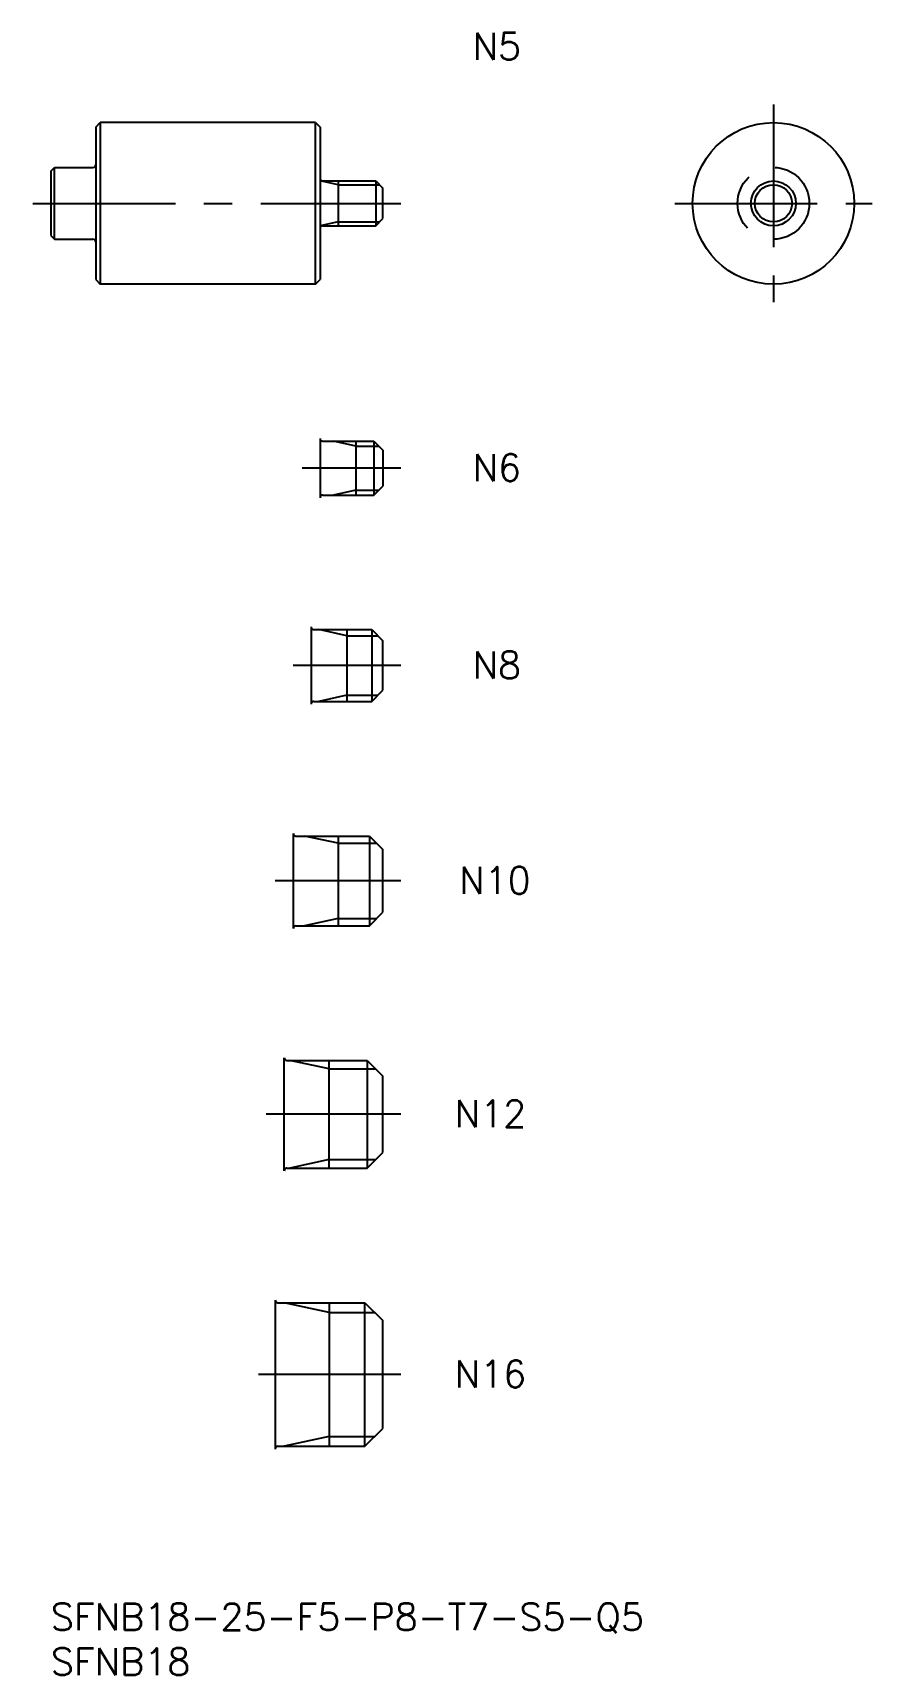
# Model space of a CAD drawing. Extents: x -2 to 92, y -8 to 175.
import ezdxf

# ---------------------------------------------------------------- set-up
doc = ezdxf.new("R2010")
doc.units = 0
doc.header["$LTSCALE"] = 0.5
doc.linetypes.add('CENTER', pattern=[50.8, 31.75, -6.35, 6.35, -6.35])
doc.linetypes.add('DASHED', pattern=[19.05, 12.7, -6.35])
for name, color, linetype in [('MSM_CENTER', 1, 'CENTER'), ('MSM_CONTINUOUS', 7, 'CONTINUOUS'), ('MSM_DASHED', 4, 'DASHED'), ('MSM_NARROW', 5, 'CONTINUOUS'), ('MSM_PART_NUMBER', 7, 'CONTINUOUS')]:
    doc.layers.add(name, color=color, linetype=linetype)
doc.styles.get("Standard").update_dxf_attribs({"font": 'txt.shx', "height": 1, "bigfont": 'bigfont.shx'})

# ---------------------------------------------------------------- blocks, each defined once
blk = doc.blocks.new('*U16')
at = {"layer": 'MSM_PART_NUMBER'}
blk.add_text('SFNB18-25-F5-P8-T7-S5-Q5', height=3, dxfattribs=at).set_placement((0, -3))
blk = doc.blocks.new('*U17')
at = {"layer": 'MSM_PART_NUMBER'}
blk.add_text('SFNB18', height=3, dxfattribs=at).set_placement((0, -8))
blk = doc.blocks.new('*U18')
at = {"layer": 'MSM_PART_NUMBER'}
blk.add_text('N16', height=3, dxfattribs=at).set_placement((45, 24.06))
blk = doc.blocks.new('*U19')
at = {"layer": 'MSM_PART_NUMBER'}
blk.add_text('N12', height=3, dxfattribs=at).set_placement((45, 53.06))
blk = doc.blocks.new('*U20')
at = {"layer": 'MSM_PART_NUMBER'}
blk.add_text('N10', height=3, dxfattribs=at).set_placement((45.5, 79.06))
blk = doc.blocks.new('*U21')
at = {"layer": 'MSM_PART_NUMBER'}
blk.add_text('N8', height=3, dxfattribs=at).set_placement((47, 103.06))
blk = doc.blocks.new('*U22')
at = {"layer": 'MSM_PART_NUMBER'}
blk.add_text('N6', height=3, dxfattribs=at).set_placement((47, 125.06))
blk = doc.blocks.new('*U23')
at = {"layer": 'MSM_PART_NUMBER'}
blk.add_text('N5', height=3, rotation=360, dxfattribs=at).set_placement((47, 172))

msp = doc.modelspace()

# ---------------------------------------------------------------- linework, layer by layer
at = {"layer": 'MSM_CENTER'}
for p, q in [((80.51, 167), (80.51, 145)), ((-2, 156), (39, 156)), ((69.51, 156), (91.51, 156)), ((39, 126.5), (28, 126.5)), ((39, 104.5), (27, 104.5)), ((39, 80.5), (25, 80.5)), ((39, 54.5), (24, 54.5)), ((39, 25.5), (23, 25.5))]:
    msp.add_line(p, q, dxfattribs=at)
at = {"layer": 'MSM_CONTINUOUS'}
for p, q in [((5, 164.5), (5.5, 165)), ((29.5, 165), (5.5, 165)), ((5.5, 165), (5.5, 147)), ((29.5, 165), (30, 164.5)), ((29.5, 147), (29.5, 165)), ((5, 164.5), (5, 147.5)), ((30, 164.5), (30, 147.5)), ((0, 159.6), (0.4, 160)), ((0, 159.6), (0, 152.4)), ((0.4, 160), (4.7, 160)), ((0.4, 152), (0.4, 160)), ((30.3, 158.5), (36.2, 158.5)), ((32, 158.5), (32, 153.5)), ((36.2, 158.5), (37, 157.7)), ((36.2, 158.5), (36.2, 153.5)), ((37, 154.3), (37, 157.7)), ((36.2, 153.5), (37, 154.3)), ((0, 152.4), (0.4, 152)), ((0.4, 152), (4.7, 152)), ((30.3, 153.5), (36.2, 153.5)), ((5, 147.5), (5.5, 147)), ((29.5, 147), (5.5, 147)), ((29.5, 147), (30, 147.5)), ((30, 129.8), (30, 123.2)), ((30.3, 129.5), (36, 129.5)), ((34, 129.5), (34, 123.5)), ((36, 129.5), (37, 128.5)), ((36, 129.5), (36, 123.5)), ((37, 128.5), (37, 124.5)), ((36, 123.5), (37, 124.5)), ((30.3, 123.5), (36, 123.5)), ((29, 108.8), (29, 100.2)), ((29.3, 108.5), (35.75, 108.5)), ((33, 108.5), (33, 100.5)), ((35.75, 108.5), (37, 107.25)), ((35.75, 108.5), (35.75, 100.5)), ((37, 101.75), (37, 107.25)), ((35.75, 100.5), (37, 101.75)), ((29.3, 100.5), (35.75, 100.5)), ((27, 85.8), (27, 75.2)), ((27.3, 85.5), (35.5, 85.5)), ((32, 85.5), (32, 75.5)), ((35.5, 85.5), (37, 84)), ((35.5, 85.5), (35.5, 75.5)), ((37, 77), (37, 84)), ((35.5, 75.5), (37, 77)), ((27.3, 75.5), (35.5, 75.5)), ((26, 48.2), (26, 60.8)), ((26.3, 60.5), (35.25, 60.5)), ((31, 48.5), (31, 60.5)), ((35.25, 60.5), (37, 58.75)), ((35.25, 60.5), (35.25, 48.5)), ((37, 50.25), (37, 58.75)), ((35.25, 48.5), (37, 50.25)), ((26.3, 48.5), (35.25, 48.5)), ((25, 33.8), (25, 17.2)), ((25.3, 33.5), (35, 33.5)), ((31, 33.5), (31, 17.5)), ((35, 33.5), (37, 31.5)), ((35, 17.5), (35, 33.5)), ((37, 19.5), (37, 31.5)), ((35, 17.5), (37, 19.5)), ((25.3, 17.5), (35, 17.5))]:
    msp.add_line(p, q, dxfattribs=at)
for radius in [9, 2.5]:
    msp.add_circle((80.51, 156), radius, dxfattribs=at)
for centre, start, end in [((4.7, 160.3), 270, 0), ((30.3, 158.8), 180, 270), ((4.7, 151.7), 0, 90), ((30.3, 153.2), 90, 180), ((30.3, 129.8), 180, 270), ((30.3, 123.2), 90, 180), ((29.3, 108.8), 180, 270), ((29.3, 100.2), 90, 180), ((27.3, 85.8), 180, 270), ((27.3, 75.2), 90, 180), ((26.3, 60.8), 180, 270), ((26.3, 48.2), 90, 180), ((25.3, 33.8), 180, 270), ((25.3, 17.2), 90, 180)]:
    msp.add_arc(centre, 0.3, start, end, dxfattribs=at)
at = {"layer": 'MSM_DASHED'}
msp.add_circle((80.51, 156), 4, dxfattribs=at)
at = {"layer": 'MSM_NARROW'}
for p, q in [((32, 158.07), (30, 158.5)), ((32, 158.07), (36.63, 158.07)), ((32, 153.93), (30, 153.5)), ((32, 153.93), (36.63, 153.93)), ((34, 128.96), (31.5, 129.5)), ((34, 128.96), (36.54, 128.96)), ((34, 124.04), (31.5, 123.5)), ((34, 124.04), (36.54, 124.04)), ((33, 107.82), (29.87, 108.5)), ((33, 107.82), (36.43, 107.82)), ((33, 101.18), (29.87, 100.5)), ((33, 101.18), (36.43, 101.18)), ((32, 84.69), (28.25, 85.5)), ((32, 84.69), (36.31, 84.69)), ((32, 76.31), (28.25, 75.5)), ((32, 76.31), (36.31, 76.31)), ((31, 59.55), (26.62, 60.5)), ((31, 59.55), (36.2, 59.55)), ((31, 49.45), (26.62, 48.5)), ((31, 49.45), (36.2, 49.45)), ((31, 32.42), (26, 33.5)), ((31, 32.42), (36.08, 32.42)), ((31, 18.58), (26, 17.5)), ((31, 18.58), (36.08, 18.58))]:
    msp.add_line(p, q, dxfattribs=at)
msp.add_circle((80.51, 156), 2.07, dxfattribs=at)

# ---------------------------------------------------------------- block references
at = {"layer": 'MSM_CONTINUOUS'}
for name in ['*U23', '*U22', '*U21', '*U20', '*U19', '*U18', '*U16', '*U17']:
    msp.add_blockref(name, (0, 0), dxfattribs=at)

doc.saveas('drawing.dxf')
